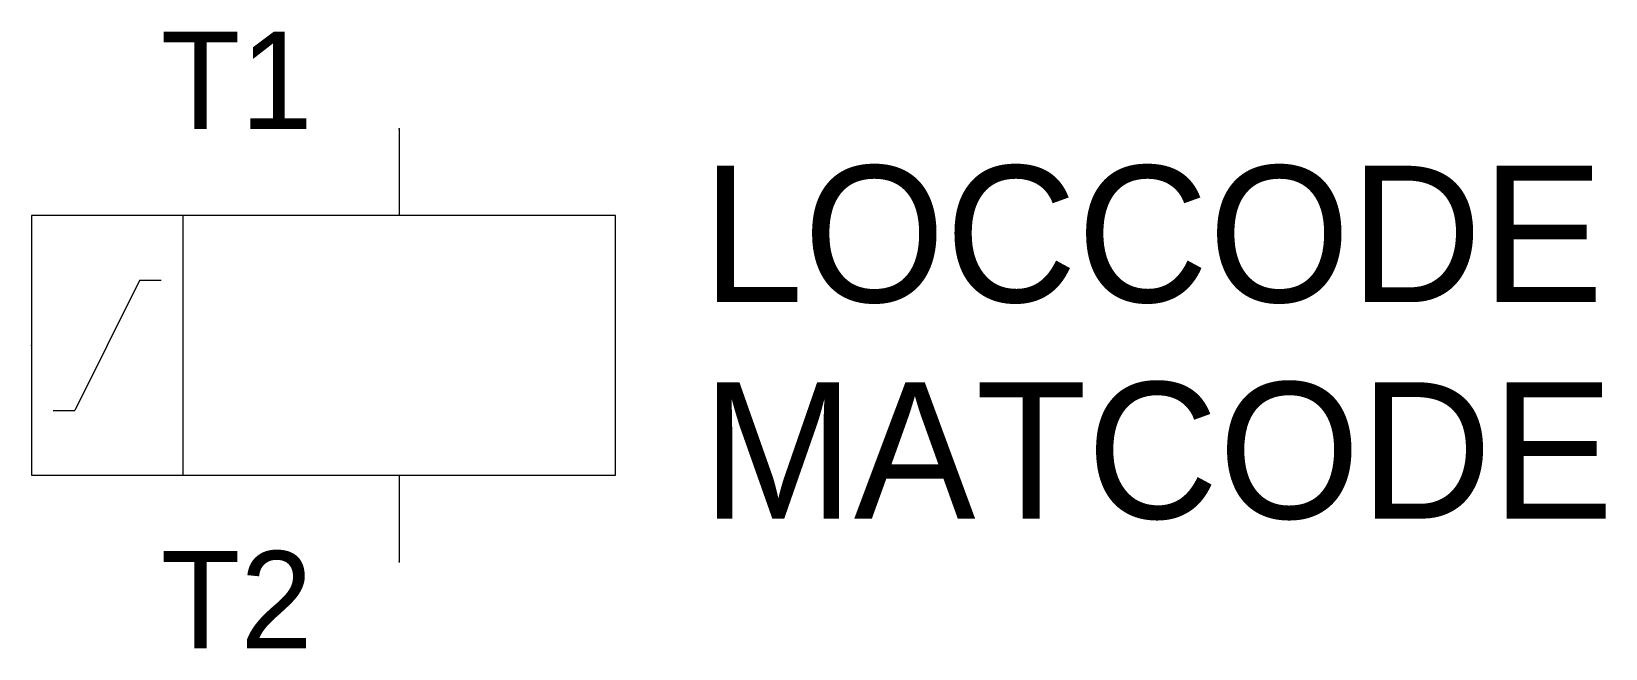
# Model space of a CAD drawing. Extents: x -8.5 to 27.9, y -7 to 7.2.
import ezdxf
from ezdxf.enums import TextEntityAlignment as Align

# ---------------------------------------------------------------- set-up
doc = ezdxf.new("R2010")
doc.units = 0
doc.layers.get('0').update_dxf_attribs({"linetype": 'CONTINUOUS'})
for name, color, linetype in [('A', 7, 'CONTINUOUS'), ('C', 6, 'CONTINUOUS'), ('T2', 1, 'CONTINUOUS')]:
    doc.layers.add(name, color=color, linetype=linetype)

msp = doc.modelspace()

# ---------------------------------------------------------------- linework, layer by layer
at = {"color": 0}
for p, q in [((0, 5), (0, 3)), ((-5, 3), (-8.5, 3)), ((-8.5, 3), (-8.5, -3)), ((0, 3), (-5, 3)), ((-5, 3), (-5, -3)), ((5, 3), (0, 3)), ((5, -3), (5, 3)), ((-6, 1.5), (-7.5, -1.5)), ((-5.5, 1.5), (-6, 1.5)), ((-8, -1.5), (-7.5, -1.5)), ((-8.5, -3), (-5, -3)), ((-5, -3), (0, -3)), ((0, -3), (5, -3)), ((0, -3), (0, -5))]:
    msp.add_line(p, q, dxfattribs=at)
at = {"layer": 'A', "color": 0}
msp.add_point((-8.5, 0), dxfattribs=at)
at = {"layer": 'C', "color": 0}
for p in [(0, 5), (0, -5)]:
    msp.add_point(p, dxfattribs=at)

# ---------------------------------------------------------------- texts
at = {"color": 0, "linetype": 'CONTINUOUS'}
for tag, p in [('LOCCODE', (7, 1)), ('MATCODE', (7, -4))]:
    msp.add_attdef(tag, p, '', height=3.15, dxfattribs=at)
at = {"layer": 'T2', "color": 0, "linetype": 'CONTINUOUS'}
for tag, p in [('T1', (-2, 5)), ('T1', (-2, 5)), ('T2', (-2, -7)), ('T2', (-2, -7))]:
    msp.add_attdef(tag, text='', height=2.25, dxfattribs=at).set_placement(p, align=Align.RIGHT)

doc.saveas('drawing.dxf')
